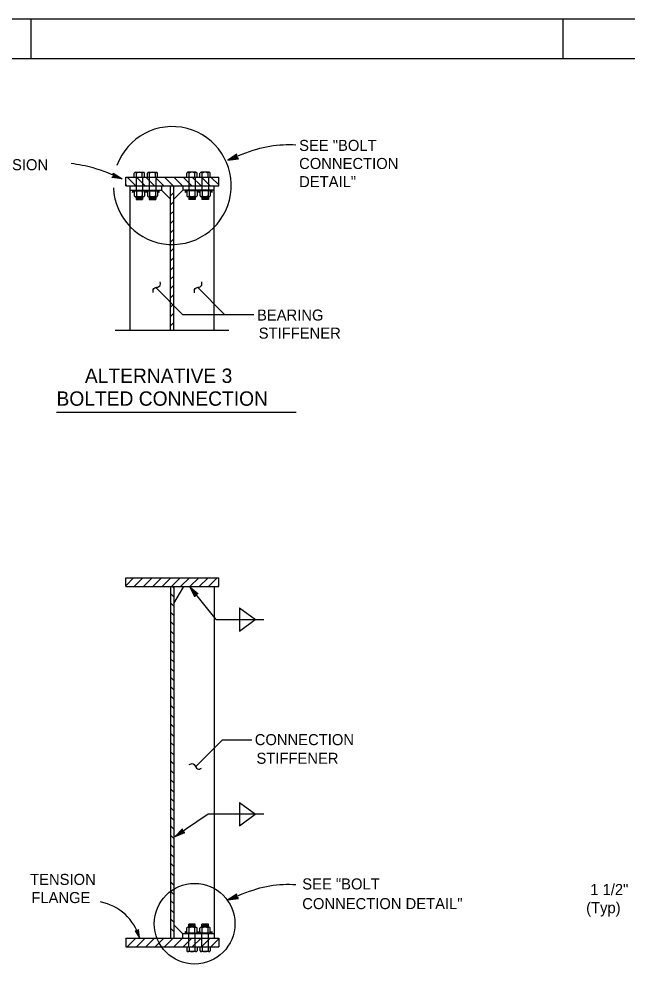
# Model space of a CAD drawing. Extents: x 0 to 2.83, y 0 to 1.83.
# Drawn here: x 0.613 to 1.256, y 0.825 to 1.833 of the extents above; entities that cross this region are included whole.
import ezdxf

# ---------------------------------------------------------------- set-up
doc = ezdxf.new("R2010")
doc.units = 0
for name, color, linetype in [('10 Sheet Format', 7, 'Continuous'), ('210 Border', 7, 'Continuous'), ('212 Leaders and Dim Lines', 7, 'Continuous'), ('214 Text and Titles', 7, 'Continuous'), ('223 Existing Steel', 7, 'Continuous')]:
    doc.layers.add(name, color=color, linetype=linetype)

msp = doc.modelspace()

# ---------------------------------------------------------------- linework, layer by layer
at = {"layer": '10 Sheet Format'}
msp.add_lwpolyline([(0, 0), (2.8333, 0), (2.8333, 1.8333), (0, 1.8333)], close=True, dxfattribs=at)
at = {"layer": '210 Border'}
for p, q in [((0.625, 1.8333), (0.625, 1.7917)), ((1.1875, 1.8333), (1.1875, 1.7917)), ((0.0833, 1.7917), (2.7917, 1.7917)), ((0.7633, 1.6526), (0.7728, 1.6431)), ((0.7858, 1.6526), (0.7763, 1.6431)), ((0.7858, 0.8667), (0.7763, 0.8762))]:
    msp.add_line(p, q, dxfattribs=at)
at = {"layer": '212 Leaders and Dim Lines'}
for p, q in [((0.8428, 1.6904), (0.8333, 1.6843)), ((0.8333, 1.6843), (0.8445, 1.6858)), ((0.8333, 1.6843), (0.8333, 1.6843)), ((0.8426, 1.6896), (0.8357, 1.6852)), ((0.8357, 1.6852), (0.8438, 1.6863)), ((0.8425, 1.6889), (0.8381, 1.686)), ((0.8381, 1.686), (0.8433, 1.6867)), ((0.8424, 1.6882), (0.8404, 1.6869)), ((0.8404, 1.6869), (0.8427, 1.6872)), ((0.8423, 1.6876), (0.8428, 1.6904)), ((0.8445, 1.6858), (0.8423, 1.6876)), ((0.8428, 1.6904), (0.8428, 1.6904)), ((0.8445, 1.6858), (0.8445, 1.6858)), ((0.7106, 1.6659), (0.7128, 1.6677)), ((0.7217, 1.6644), (0.7106, 1.6659)), ((0.7106, 1.6659), (0.7106, 1.6659)), ((0.7193, 1.6653), (0.7112, 1.6664)), ((0.717, 1.6662), (0.7117, 1.6669)), ((0.7128, 1.6677), (0.7123, 1.6705)), ((0.7123, 1.6705), (0.7123, 1.6705)), ((0.7123, 1.6705), (0.7217, 1.6644)), ((0.7124, 1.6698), (0.7194, 1.6653)), ((0.7146, 1.667), (0.7124, 1.6673)), ((0.7126, 1.669), (0.717, 1.6662)), ((0.7127, 1.6683), (0.7146, 1.667)), ((0.7217, 1.6644), (0.7217, 1.6644)), ((0.7856, 1.5213), (0.7572, 1.5498)), ((0.8299, 1.5213), (0.8015, 1.5498)), ((0.7856, 1.5213), (0.8608, 1.5213)), ((0.8277, 1.0716), (0.7993, 1.0431)), ((0.8277, 1.0716), (0.8587, 1.0716)), ((0.8428, 0.9086), (0.8333, 0.9025)), ((0.8426, 0.9078), (0.8357, 0.9034)), ((0.8423, 0.9058), (0.8428, 0.9086)), ((0.8428, 0.9086), (0.8428, 0.9086)), ((0.8333, 0.9025), (0.8445, 0.904)), ((0.8333, 0.9025), (0.8333, 0.9025)), ((0.8357, 0.9034), (0.8438, 0.9045)), ((0.8425, 0.9071), (0.8381, 0.9043)), ((0.8381, 0.9043), (0.8433, 0.905)), ((0.8424, 0.9064), (0.8404, 0.9051)), ((0.8404, 0.9051), (0.8427, 0.9054)), ((0.8445, 0.904), (0.8423, 0.9058)), ((0.8445, 0.904), (0.8445, 0.904)), ((0.7375, 0.8695), (0.7353, 0.8699)), ((0.7353, 0.8699), (0.7353, 0.8699)), ((0.7353, 0.8699), (0.7401, 0.8625)), ((0.7359, 0.8698), (0.7394, 0.8644)), ((0.7365, 0.8697), (0.7387, 0.8662)), ((0.737, 0.8696), (0.738, 0.8681)), ((0.7389, 0.8713), (0.7375, 0.8695)), ((0.738, 0.8681), (0.7378, 0.8699)), ((0.7387, 0.8662), (0.7382, 0.8704)), ((0.7394, 0.8644), (0.7385, 0.8708)), ((0.7401, 0.8625), (0.7389, 0.8713)), ((0.7389, 0.8713), (0.7389, 0.8713)), ((0.7401, 0.8625), (0.7401, 0.8625))]:
    msp.add_line(p, q, dxfattribs=at)
for points in [[(0.7545, 1.5443), (0.7543, 1.5454), (0.7543, 1.5466), (0.7546, 1.5476), (0.7552, 1.5486), (0.7561, 1.5494), (0.7572, 1.5498), (0.7584, 1.5501), (0.7594, 1.5501), (0.7605, 1.5506), (0.7614, 1.5514), (0.762, 1.5522), (0.7623, 1.5534), (0.7623, 1.5544), (0.762, 1.5556)], [(0.7982, 1.5441), (0.798, 1.5453), (0.798, 1.5465), (0.7983, 1.5475), (0.7989, 1.5485), (0.7998, 1.5492), (0.8009, 1.5497), (0.8021, 1.5499), (0.8031, 1.55), (0.8042, 1.5505), (0.8051, 1.5513), (0.8057, 1.5521), (0.806, 1.5533), (0.8059, 1.5543), (0.8057, 1.5555)], [(0.7924, 1.0455), (0.7934, 1.046), (0.7946, 1.0464), (0.7956, 1.0465), (0.7967, 1.0461), (0.7978, 1.0455), (0.7985, 1.0446), (0.7991, 1.0436), (0.7995, 1.0426), (0.8003, 1.0417), (0.8013, 1.0411), (0.8023, 1.0408), (0.8035, 1.0408), (0.8045, 1.0412), (0.8055, 1.0418)]]:
    msp.add_lwpolyline(points, dxfattribs=at)
for centre, radius, start, end in [((0.7747, 1.6574), 0.0623, 182.2707, 160.0091), ((0.6888, 0.8478), 0.0534, 15.9955, 79.2244)]:
    msp.add_arc(centre, radius, start, end, dxfattribs=at)
for points in [[(0.8333, 1.6843), (0.8639, 1.6959), (0.8917, 1.7006), (0.9053, 1.7006)], [(0.7217, 1.6644), (0.6911, 1.676), (0.6677, 1.6807)], [(0.8333, 0.9025), (0.8639, 0.9141), (0.8917, 0.9189), (0.9053, 0.9188)]]:
    msp.add_spline(points, degree=3, dxfattribs=at)
at = {"layer": '214 Text and Titles'}
for p, q in [((0.7144, 1.5046), (0.8344, 1.5046)), ((0.6524, 1.4178), (0.9055, 1.4178)), ((0.821, 1.1987), (0.7934, 1.2328)), ((0.7984, 1.2228), (0.7934, 1.2328)), ((0.7934, 1.2328), (0.7934, 1.2328)), ((0.7934, 1.2328), (0.8021, 1.2259)), ((0.7986, 1.2236), (0.795, 1.2309)), ((0.795, 1.2309), (0.8014, 1.2258)), ((0.7989, 1.2243), (0.7966, 1.2289)), ((0.7966, 1.2289), (0.8007, 1.2257)), ((0.7992, 1.2249), (0.7981, 1.227)), ((0.7981, 1.227), (0.7999, 1.2256)), ((0.7993, 1.2255), (0.7984, 1.2228)), ((0.7984, 1.2228), (0.7984, 1.2228)), ((0.8021, 1.2259), (0.7993, 1.2255)), ((0.8021, 1.2259), (0.8021, 1.2259)), ((0.8458, 1.2111), (0.8458, 1.1864)), ((0.8458, 1.2111), (0.8625, 1.1987)), ((0.821, 1.1987), (0.8715, 1.1987)), ((0.8458, 1.1864), (0.8624, 1.1987)), ((0.8458, 1.0055), (0.8458, 0.9807)), ((0.8458, 1.0055), (0.8625, 0.9931)), ((0.8126, 0.9931), (0.7777, 0.9696)), ((0.8715, 0.9931), (0.8126, 0.9931)), ((0.8458, 0.9807), (0.8624, 0.9931)), ((0.7853, 0.9777), (0.7777, 0.9696)), ((0.7777, 0.9696), (0.788, 0.9737)), ((0.7777, 0.9696), (0.7777, 0.9696)), ((0.7854, 0.9769), (0.7797, 0.971)), ((0.7798, 0.971), (0.7873, 0.974)), ((0.7854, 0.9761), (0.7818, 0.9724)), ((0.7818, 0.9724), (0.7867, 0.9743)), ((0.7854, 0.9754), (0.7839, 0.9738)), ((0.7839, 0.9738), (0.786, 0.9746)), ((0.7855, 0.9748), (0.7853, 0.9777)), ((0.7853, 0.9777), (0.7853, 0.9777)), ((0.788, 0.9737), (0.7855, 0.9748)), ((0.788, 0.9737), (0.788, 0.9737))]:
    msp.add_line(p, q, dxfattribs=at)
msp.add_circle((0.7982, 0.8773), 0.0426, dxfattribs=at)
at = {"layer": '223 Existing Steel'}
for p, q in [((0.7254, 1.6664), (0.8238, 1.6664)), ((0.7254, 1.6572), (0.7254, 1.6664)), ((0.727, 1.6664), (0.7363, 1.6572)), ((0.7345, 1.6664), (0.7345, 1.6706)), ((0.7356, 1.6714), (0.7441, 1.6714)), ((0.7364, 1.6664), (0.7364, 1.6526)), ((0.7368, 1.6664), (0.7368, 1.6706)), ((0.7369, 1.6664), (0.7461, 1.6572)), ((0.7429, 1.6664), (0.7429, 1.6707)), ((0.7433, 1.6664), (0.7433, 1.6526)), ((0.7452, 1.6664), (0.7452, 1.6706)), ((0.7467, 1.6664), (0.7559, 1.6572)), ((0.7484, 1.6664), (0.7484, 1.6706)), ((0.7495, 1.6714), (0.758, 1.6714)), ((0.7503, 1.6664), (0.7503, 1.6526)), ((0.7507, 1.6664), (0.7507, 1.6706)), ((0.7565, 1.6664), (0.7657, 1.6572)), ((0.7568, 1.6664), (0.7568, 1.6707)), ((0.7572, 1.6664), (0.7572, 1.6526)), ((0.7591, 1.6664), (0.7591, 1.6706)), ((0.7663, 1.6664), (0.7755, 1.6572)), ((0.7762, 1.6664), (0.7854, 1.6572)), ((0.786, 1.6664), (0.7952, 1.6572)), ((0.7901, 1.6664), (0.7901, 1.6706)), ((0.7997, 1.6714), (0.7912, 1.6714)), ((0.792, 1.6664), (0.792, 1.6526)), ((0.7924, 1.6664), (0.7924, 1.6707)), ((0.7958, 1.6664), (0.805, 1.6572)), ((0.7985, 1.6664), (0.7985, 1.6706)), ((0.7989, 1.6664), (0.7989, 1.6526)), ((0.8008, 1.6664), (0.8008, 1.6706)), ((0.8039, 1.6664), (0.8039, 1.6706)), ((0.8135, 1.6714), (0.8051, 1.6714)), ((0.8056, 1.6664), (0.8148, 1.6572)), ((0.8058, 1.6664), (0.8058, 1.6526)), ((0.8062, 1.6664), (0.8062, 1.6707)), ((0.8124, 1.6664), (0.8124, 1.6706)), ((0.8128, 1.6664), (0.8128, 1.6526)), ((0.8147, 1.6664), (0.8147, 1.6706)), ((0.8154, 1.6664), (0.8238, 1.658)), ((0.8238, 1.6572), (0.8238, 1.6664)), ((0.7254, 1.6582), (0.7264, 1.6572)), ((0.7254, 1.6572), (0.8238, 1.6572)), ((0.7303, 1.5046), (0.7303, 1.6572)), ((0.7633, 1.6572), (0.7633, 1.6526)), ((0.7735, 1.6572), (0.7728, 1.6565)), ((0.7728, 1.5046), (0.7728, 1.6572)), ((0.7763, 1.5046), (0.7763, 1.6572)), ((0.7858, 1.6572), (0.7858, 1.6526)), ((0.8189, 1.5046), (0.8189, 1.6572)), ((0.7303, 1.6526), (0.7633, 1.6526)), ((0.7337, 1.6526), (0.7337, 1.6518)), ((0.7337, 1.6518), (0.746, 1.6518)), ((0.7345, 1.6518), (0.7345, 1.6464)), ((0.7356, 1.6456), (0.7441, 1.6456)), ((0.7364, 1.6456), (0.7364, 1.6426)), ((0.7364, 1.6441), (0.7433, 1.6441)), ((0.7368, 1.6518), (0.7368, 1.6464)), ((0.7377, 1.6448), (0.7423, 1.6448)), ((0.7377, 1.6433), (0.7423, 1.6433)), ((0.7429, 1.6518), (0.7429, 1.6464)), ((0.7433, 1.6456), (0.7433, 1.6426)), ((0.7452, 1.6518), (0.7452, 1.6464)), ((0.746, 1.6526), (0.746, 1.6518)), ((0.7476, 1.6526), (0.7476, 1.6518)), ((0.7476, 1.6518), (0.7599, 1.6518)), ((0.7484, 1.6518), (0.7484, 1.6464)), ((0.7495, 1.6456), (0.758, 1.6456)), ((0.7503, 1.6456), (0.7503, 1.6426)), ((0.7503, 1.6441), (0.7572, 1.6441)), ((0.7507, 1.6518), (0.7507, 1.6464)), ((0.7515, 1.6433), (0.7561, 1.6433)), ((0.7516, 1.6448), (0.7561, 1.6448)), ((0.7568, 1.6518), (0.7568, 1.6464)), ((0.7572, 1.6456), (0.7572, 1.6426)), ((0.7591, 1.6518), (0.7591, 1.6464)), ((0.7599, 1.6526), (0.7599, 1.6518)), ((0.7763, 1.6502), (0.7728, 1.6467)), ((0.8189, 1.6526), (0.7858, 1.6526)), ((0.7893, 1.6526), (0.7893, 1.6518)), ((0.8016, 1.6518), (0.7893, 1.6518)), ((0.7901, 1.6518), (0.7901, 1.6464)), ((0.7997, 1.6456), (0.7912, 1.6456)), ((0.792, 1.6456), (0.792, 1.6426)), ((0.7989, 1.6441), (0.792, 1.6441)), ((0.7924, 1.6518), (0.7924, 1.6464)), ((0.7976, 1.6448), (0.793, 1.6448)), ((0.7976, 1.6433), (0.793, 1.6433)), ((0.7985, 1.6518), (0.7985, 1.6464)), ((0.7989, 1.6456), (0.7989, 1.6426)), ((0.8008, 1.6518), (0.8008, 1.6464)), ((0.8016, 1.6526), (0.8016, 1.6518)), ((0.8031, 1.6526), (0.8031, 1.6518)), ((0.8154, 1.6518), (0.8031, 1.6518)), ((0.8039, 1.6518), (0.8039, 1.6464)), ((0.8135, 1.6456), (0.8051, 1.6456)), ((0.8058, 1.6456), (0.8058, 1.6426)), ((0.8128, 1.6441), (0.8058, 1.6441)), ((0.8062, 1.6518), (0.8062, 1.6464)), ((0.8115, 1.6448), (0.8069, 1.6448)), ((0.8115, 1.6433), (0.8069, 1.6433)), ((0.8124, 1.6518), (0.8124, 1.6464)), ((0.8128, 1.6456), (0.8128, 1.6426)), ((0.8147, 1.6518), (0.8147, 1.6464)), ((0.8154, 1.6526), (0.8154, 1.6518)), ((0.7364, 1.6426), (0.7433, 1.6426)), ((0.7503, 1.6426), (0.7572, 1.6426)), ((0.7763, 1.6404), (0.7728, 1.6369)), ((0.7989, 1.6426), (0.792, 1.6426)), ((0.8128, 1.6426), (0.8058, 1.6426)), ((0.7763, 1.6305), (0.7728, 1.6271)), ((0.7763, 1.6207), (0.7728, 1.6172)), ((0.7763, 1.6109), (0.7728, 1.6074)), ((0.7763, 1.6011), (0.7728, 1.5976)), ((0.7763, 1.5913), (0.7728, 1.5878)), ((0.776, 1.5811), (0.7724, 1.5776)), ((0.7763, 1.5716), (0.7728, 1.5681)), ((0.7763, 1.5618), (0.7728, 1.5583)), ((0.7763, 1.552), (0.7728, 1.5485)), ((0.7763, 1.5421), (0.7728, 1.5387)), ((0.7763, 1.5323), (0.7728, 1.5289)), ((0.7763, 1.5225), (0.7728, 1.519)), ((0.7763, 1.5127), (0.7728, 1.5092)), ((0.7254, 1.2428), (0.8238, 1.2428)), ((0.7254, 1.2336), (0.7254, 1.2428)), ((0.7338, 1.2428), (0.7254, 1.2344)), ((0.7436, 1.2428), (0.7344, 1.2336)), ((0.7534, 1.2428), (0.7442, 1.2336)), ((0.7633, 1.2428), (0.7541, 1.2336)), ((0.7731, 1.2428), (0.7639, 1.2336)), ((0.7829, 1.2428), (0.7737, 1.2336)), ((0.7927, 1.2428), (0.7835, 1.2336)), ((0.8026, 1.2428), (0.7933, 1.2336)), ((0.8124, 1.2428), (0.8032, 1.2336)), ((0.8222, 1.2428), (0.813, 1.2336)), ((0.8238, 1.2336), (0.8238, 1.2428)), ((0.7254, 1.2336), (0.8238, 1.2336)), ((0.7728, 1.2336), (0.7728, 0.8621)), ((0.7763, 1.2324), (0.7752, 1.2336)), ((0.7763, 1.2336), (0.7763, 0.8621)), ((0.7763, 1.2156), (0.7868, 1.2336)), ((0.8189, 1.2336), (0.8189, 0.8621)), ((0.8238, 1.2347), (0.8227, 1.2336)), ((0.7763, 1.2226), (0.7728, 1.2261)), ((0.7763, 1.2128), (0.7728, 1.2163)), ((0.7763, 1.203), (0.7728, 1.2064)), ((0.7763, 1.1931), (0.7728, 1.1966)), ((0.7763, 1.1833), (0.7728, 1.1868)), ((0.7763, 1.1735), (0.7728, 1.177)), ((0.7763, 1.1637), (0.7728, 1.1672)), ((0.7763, 1.1539), (0.7728, 1.1573)), ((0.7763, 1.144), (0.7728, 1.1475)), ((0.7763, 1.1342), (0.7728, 1.1377)), ((0.7763, 1.1244), (0.7728, 1.1279)), ((0.7763, 1.1146), (0.7728, 1.1181)), ((0.7763, 1.1048), (0.7728, 1.1082)), ((0.7763, 1.0949), (0.7728, 1.0984)), ((0.7763, 1.0851), (0.7728, 1.0886)), ((0.7763, 1.0753), (0.7728, 1.0788)), ((0.7763, 1.0655), (0.7728, 1.0689)), ((0.7763, 1.0557), (0.7728, 1.0591)), ((0.7763, 1.0458), (0.7728, 1.0493)), ((0.7763, 1.036), (0.7728, 1.0395)), ((0.7763, 1.0262), (0.7728, 1.0297)), ((0.7763, 1.0164), (0.7728, 1.0198)), ((0.7763, 1.0066), (0.7728, 1.01)), ((0.7763, 0.9967), (0.7728, 1.0002)), ((0.7763, 0.9869), (0.7728, 0.9904)), ((0.7763, 0.9771), (0.7728, 0.9806)), ((0.7763, 0.9673), (0.7728, 0.9707)), ((0.7763, 0.9574), (0.7728, 0.9609)), ((0.7763, 0.9476), (0.7728, 0.9511)), ((0.776, 0.9381), (0.7724, 0.9417)), ((0.7763, 0.928), (0.7728, 0.9315)), ((0.7763, 0.9182), (0.7728, 0.9216)), ((0.7763, 0.9083), (0.7728, 0.9118)), ((0.7763, 0.8985), (0.7728, 0.902)), ((0.7763, 0.8887), (0.7728, 0.8922)), ((0.7763, 0.8789), (0.7728, 0.8823)), ((0.7763, 0.8691), (0.7728, 0.8725)), ((0.8016, 0.8674), (0.7893, 0.8674)), ((0.7893, 0.8667), (0.7893, 0.8674)), ((0.7901, 0.8674), (0.7901, 0.8728)), ((0.7997, 0.8736), (0.7912, 0.8736)), ((0.792, 0.8736), (0.792, 0.8767)), ((0.7989, 0.8767), (0.792, 0.8767)), ((0.7989, 0.8751), (0.792, 0.8751)), ((0.7924, 0.8674), (0.7924, 0.8729)), ((0.7976, 0.8759), (0.793, 0.8759)), ((0.7976, 0.8744), (0.793, 0.8744)), ((0.7985, 0.8674), (0.7985, 0.8728)), ((0.7989, 0.8736), (0.7989, 0.8767)), ((0.8008, 0.8674), (0.8008, 0.8728)), ((0.8016, 0.8667), (0.8016, 0.8674)), ((0.8154, 0.8674), (0.8031, 0.8674)), ((0.8031, 0.8667), (0.8031, 0.8674)), ((0.8039, 0.8674), (0.8039, 0.8728)), ((0.8135, 0.8736), (0.8051, 0.8736)), ((0.8058, 0.8736), (0.8058, 0.8767)), ((0.8128, 0.8767), (0.8058, 0.8767)), ((0.8128, 0.8751), (0.8058, 0.8751)), ((0.8062, 0.8674), (0.8062, 0.8729)), ((0.8115, 0.8759), (0.8069, 0.8759)), ((0.8115, 0.8744), (0.8069, 0.8744)), ((0.8124, 0.8674), (0.8124, 0.8728)), ((0.8128, 0.8736), (0.8128, 0.8767)), ((0.8147, 0.8674), (0.8147, 0.8728)), ((0.8154, 0.8667), (0.8154, 0.8674)), ((0.7254, 0.8621), (0.8238, 0.8621)), ((0.7254, 0.8621), (0.7254, 0.8528)), ((0.7254, 0.861), (0.7264, 0.8621)), ((0.727, 0.8528), (0.7363, 0.8621)), ((0.7369, 0.8528), (0.7461, 0.8621)), ((0.7467, 0.8528), (0.7559, 0.8621)), ((0.7565, 0.8528), (0.7657, 0.8621)), ((0.7663, 0.8528), (0.7755, 0.8621)), ((0.7735, 0.8621), (0.7728, 0.8627)), ((0.7762, 0.8528), (0.7854, 0.8621)), ((0.8189, 0.8667), (0.7858, 0.8667)), ((0.7858, 0.8621), (0.7858, 0.8667)), ((0.786, 0.8528), (0.7952, 0.8621)), ((0.792, 0.8528), (0.792, 0.8667)), ((0.7958, 0.8528), (0.805, 0.8621)), ((0.7989, 0.8528), (0.7989, 0.8667)), ((0.8056, 0.8528), (0.8148, 0.8621)), ((0.8058, 0.8528), (0.8058, 0.8667)), ((0.8128, 0.8528), (0.8128, 0.8667)), ((0.8154, 0.8528), (0.8238, 0.8612)), ((0.8238, 0.8621), (0.8238, 0.8528)), ((0.7254, 0.8528), (0.8238, 0.8528)), ((0.7901, 0.8528), (0.7901, 0.8486)), ((0.7997, 0.8479), (0.7912, 0.8479)), ((0.7924, 0.8528), (0.7924, 0.8486)), ((0.7985, 0.8528), (0.7985, 0.8486)), ((0.8008, 0.8528), (0.8008, 0.8486)), ((0.8039, 0.8528), (0.8039, 0.8486)), ((0.8135, 0.8479), (0.8051, 0.8479)), ((0.8062, 0.8528), (0.8062, 0.8486)), ((0.8124, 0.8528), (0.8124, 0.8486)), ((0.8147, 0.8528), (0.8147, 0.8486))]:
    msp.add_line(p, q, dxfattribs=at)
for centre, radius, start, end in [((0.7356, 1.6701), 0.00125, 22.7694, 157.6768), ((0.7399, 1.6649), 0.00652, 61.8671, 118.1329), ((0.7441, 1.6701), 0.00125, 22.498, 157.502), ((0.7495, 1.6701), 0.00125, 22.7694, 157.6768), ((0.7537, 1.6649), 0.00652, 61.8671, 118.1329), ((0.758, 1.6701), 0.00125, 22.498, 157.502), ((0.7912, 1.6701), 0.00125, 22.498, 157.502), ((0.7954, 1.6649), 0.00652, 61.8671, 118.1329), ((0.7997, 1.6701), 0.00125, 22.3232, 157.2306), ((0.8051, 1.6701), 0.00125, 22.498, 157.502), ((0.8093, 1.6649), 0.00652, 61.8671, 118.1329), ((0.8135, 1.6701), 0.00125, 22.3232, 157.2306), ((0.7296, 1.6514), 0.00322, 338.3829, 20.4249), ((0.7302, 1.6514), 0.00322, 338.3829, 20.4249), ((0.7307, 1.6514), 0.00322, 338.3829, 6.3772), ((0.7313, 1.6514), 0.00322, 338.3829, 356.44), ((0.7356, 1.6469), 0.00125, 202.3232, 337.2306), ((0.7399, 1.6522), 0.00652, 241.8671, 298.1329), ((0.7441, 1.6469), 0.00125, 202.498, 337.502), ((0.7424, 1.6514), 0.00322, 338.3829, 6.4404), ((0.7428, 1.6514), 0.00322, 338.3829, 8.4834), ((0.7433, 1.6514), 0.00322, 338.3829, 20.4249), ((0.7437, 1.6514), 0.00322, 338.3829, 20.4249), ((0.7442, 1.6514), 0.00322, 338.3829, 20.4249), ((0.7446, 1.6514), 0.00322, 338.3829, 6.6511), ((0.7449, 1.6514), 0.00322, 338.3829, 6.4388), ((0.7495, 1.6469), 0.00125, 202.3232, 337.2306), ((0.7537, 1.6522), 0.00652, 241.8671, 298.1329), ((0.758, 1.6469), 0.00125, 202.498, 337.502), ((0.7564, 1.6513), 0.00322, 338.3829, 8.0498), ((0.7569, 1.6513), 0.00322, 338.3829, 20.6431), ((0.7573, 1.6513), 0.00322, 338.3829, 22.2614), ((0.7577, 1.6513), 0.00322, 338.3829, 22.2614), ((0.7914, 1.6513), 0.00322, 157.7386, 201.6171), ((0.7918, 1.6513), 0.00322, 157.7386, 201.6171), ((0.7923, 1.6513), 0.00322, 159.3569, 201.6171), ((0.7928, 1.6513), 0.00322, 171.9502, 201.6171), ((0.7912, 1.6469), 0.00125, 202.498, 337.502), ((0.7954, 1.6522), 0.00652, 241.8671, 298.1329), ((0.7997, 1.6469), 0.00125, 202.7694, 337.6768), ((0.8042, 1.6514), 0.00322, 173.5612, 201.6171), ((0.8046, 1.6514), 0.00322, 173.3489, 201.6171), ((0.805, 1.6514), 0.00322, 159.5751, 201.6171), ((0.8054, 1.6514), 0.00322, 159.5751, 201.6171), ((0.8059, 1.6514), 0.00322, 159.5751, 201.6171), ((0.8063, 1.6514), 0.00322, 171.5166, 201.6171), ((0.8068, 1.6514), 0.00322, 173.5596, 201.6171), ((0.8051, 1.6469), 0.00125, 202.498, 337.502), ((0.8093, 1.6522), 0.00652, 241.8671, 298.1329), ((0.8135, 1.6469), 0.00125, 202.7694, 337.6768), ((0.8179, 1.6514), 0.00322, 183.56, 201.6171), ((0.8185, 1.6514), 0.00322, 173.6228, 201.6171), ((0.819, 1.6514), 0.00322, 159.5751, 201.6171), ((0.8195, 1.6514), 0.00322, 159.5751, 201.6171), ((0.7914, 0.8679), 0.00322, 158.3829, 202.2614), ((0.7918, 0.8679), 0.00322, 158.3829, 202.2614), ((0.7923, 0.8679), 0.00322, 158.3829, 200.6431), ((0.7928, 0.8679), 0.00322, 158.3829, 188.0498), ((0.7912, 0.8723), 0.00125, 22.498, 157.502), ((0.7954, 0.8671), 0.00652, 61.8671, 118.1329), ((0.7997, 0.8723), 0.00125, 22.3232, 157.2306), ((0.8042, 0.8678), 0.00322, 158.3829, 186.4388), ((0.8046, 0.8678), 0.00322, 158.3829, 186.6511), ((0.805, 0.8678), 0.00322, 158.3829, 200.4249), ((0.8054, 0.8678), 0.00322, 158.3829, 200.4249), ((0.8059, 0.8678), 0.00322, 158.3829, 200.4249), ((0.8063, 0.8678), 0.00322, 158.3829, 188.4834), ((0.8068, 0.8678), 0.00322, 158.3829, 186.4404), ((0.8051, 0.8723), 0.00125, 22.498, 157.502), ((0.8093, 0.8671), 0.00652, 61.8671, 118.1329), ((0.8135, 0.8723), 0.00125, 22.3232, 157.2306), ((0.8179, 0.8678), 0.00322, 158.3829, 176.44), ((0.8185, 0.8678), 0.00322, 158.3829, 186.3772), ((0.819, 0.8678), 0.00322, 158.3829, 200.4249), ((0.8195, 0.8678), 0.00322, 158.3829, 200.4249), ((0.7912, 0.8491), 0.00125, 202.498, 337.502), ((0.7954, 0.8544), 0.00652, 241.8671, 298.1329), ((0.7997, 0.8491), 0.00125, 202.7694, 337.6768), ((0.8051, 0.8491), 0.00125, 202.498, 337.502), ((0.8093, 0.8544), 0.00652, 241.8671, 298.1329), ((0.8135, 0.8491), 0.00125, 202.7694, 337.6768)]:
    msp.add_arc(centre, radius, start, end, dxfattribs=at)

# ---------------------------------------------------------------- texts
at = {"layer": '214 Text and Titles'}
for s, height, p in [('SEE "BOLT ', 0.01167, (0.9087, 1.694)), ('TOP TENSION ', 0.011667, (0.5377, 1.6736)), ('CONNECTION ', 0.011667, (0.9087, 1.6749)), ('DETAIL"', 0.01167, (0.9087, 1.6557)), ('BEARING', 0.01167, (0.8642, 1.5147)), ('STIFFENER', 0.01167, (0.866, 1.4956)), ('ALTERNATIVE 3', 0.015188, (0.6823, 1.4488)), ('BOLTED CONNECTION', 0.015188, (0.6523, 1.4247)), ('CONNECTION', 0.01167, (0.8618, 1.066)), ('STIFFENER', 0.01167, (0.8636, 1.0463)), ('TENSION ', 0.01167, (0.6244, 0.9183)), ('SEE "BOLT', 0.01167, (0.912, 0.9135)), (' 1 1/2"', 0.01167, (1.212, 0.9076)), ('FLANGE', 0.01167, (0.6257, 0.8991)), ('CONNECTION DETAIL"', 0.011667, (0.912, 0.8927)), ('(Typ)', 0.01167, (1.212, 0.8884))]:
    msp.add_text(s, height=height, dxfattribs=at).set_placement(p)

doc.saveas('drawing.dxf')
